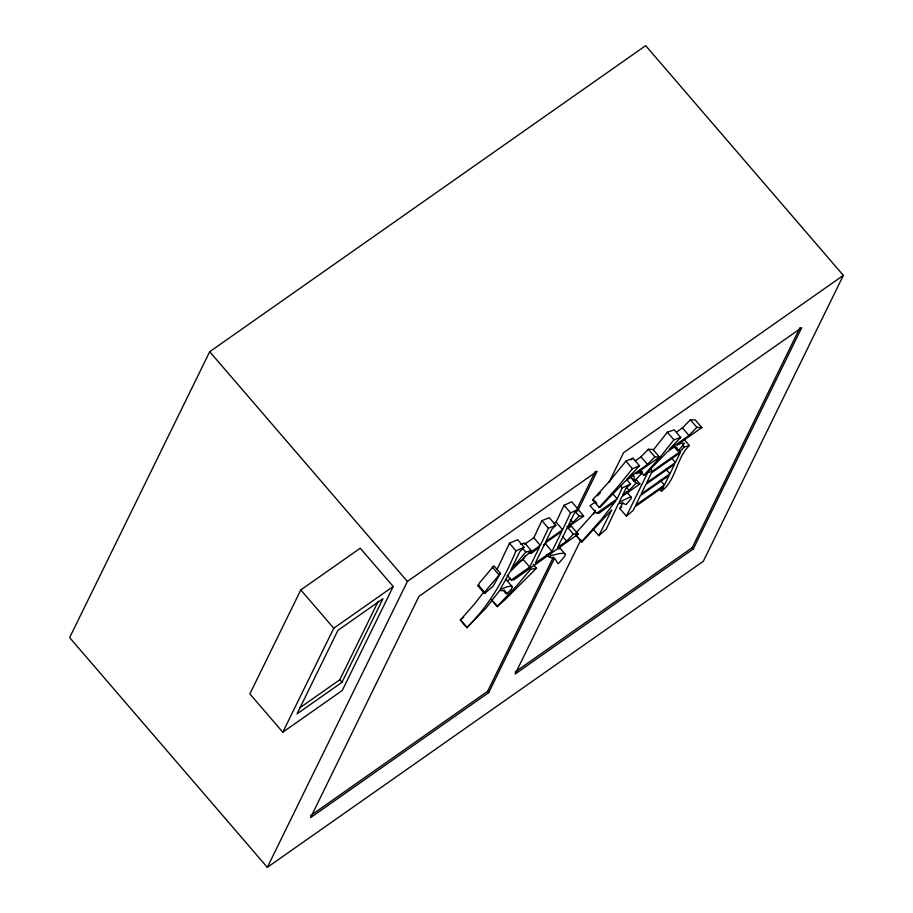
<?xml version="1.0" encoding="UTF-8"?>
<svg xmlns="http://www.w3.org/2000/svg" width="913" height="913" viewBox="0 0 913 913"><rect width="100%" height="100%" fill="white"/><g stroke="black" fill="none" stroke-linecap="round" stroke-linejoin="round"><path stroke-width="1.37" d="M676.613 431.997L682.422 427.923L690.342 419.775L695.307 419.98L701.846 427.569L676.978 445.03L681.406 443.17L684.465 443.227L678.313 450.919L676.978 447.61L674.833 446.537L667.118 451.958L644.886 474.943L643.87 475.285L639.785 470.537M478.013 585.895L479.496 582.871L493.91 565.786L500.45 573.387L492.952 586.397L484.552 593.496L478.013 585.895L478.846 585.701M484.552 593.496L486.024 590.471L500.45 573.387M559.498 547.652L565.215 554.294L564.976 555.937L558.904 563.15L557.866 563.424L554.99 558.79L549.409 557.272L546.955 554.431M626.409 491.571L631.305 497.265L630.917 498.863L626.192 504.478L621.867 503.177L618.443 503.645L606.198 529.22L598.802 535.703L593.085 529.061M595.744 501.682L590.026 505.699L596.554 513.289L617.142 498.84L622.221 487.896L630.563 484.073L626.478 479.325M497.083 569.381L509.454 543.258L517.66 539.709L524.199 547.298L519.805 551.68L510.983 569.678L525.785 552.091L531.286 550.619L524.758 543.03L520.627 544.125M524.199 547.298L515.982 550.847C504.261 579.104 488.786 605.992 466.863 627.585L460.323 619.984L474.646 603.892L483.776 592.035M524.53 544.296L533.785 537.791L541.9 520.661L549.249 517.717L555.789 525.306L551.954 529.106L545.894 541.477L562.625 529.734L570.591 512.889L578.226 509.374L571.686 501.785L564.063 505.288L556.085 522.145L553.86 523.708M507.194 575.236L511.28 579.983L529.723 567.041L539.492 547.081L531.366 553.335L528.753 553.518L540.325 545.392L548.439 528.262L555.789 525.306M209.705 351.71L69.639 637.616L267.326 867.35L703.295 561.29L843.361 275.384L645.674 45.65L209.705 351.71L407.392 581.433L267.326 867.35M300.799 589.946L249.865 693.914L282.813 732.203L342.261 690.468L393.195 586.5L360.247 548.211L300.799 589.946L333.747 628.235L282.813 732.203M299.418 708.111L339.784 679.774L378.244 601.268M341.987 682.319L382.924 598.757L337.936 630.335L296.999 713.898L341.987 682.319L339.784 679.774M515.115 565.113L523.183 559.441L525.021 555.697M505.87 579.276L512.41 586.876L511.189 589.364L507.149 593.587L505.916 593.667L503.599 590.631L499.628 590.563L485.921 608.206L466.863 627.585M543.246 545.358L545.483 543.794L546.704 541.295M552.011 551.384L561.792 531.423L545.072 543.167L535.292 563.127L552.011 551.384L545.483 543.794M310.625 815.56L487.622 691.312L553.426 556.976M595.413 471.268L577.244 508.37L583.658 516.073L567.372 527.509L557.592 547.48L566.596 541.158L573.387 534.173L578.203 534.116L571.664 526.516L566.859 526.573M577.712 510.926L597.136 471.268L418.987 596.326L310.557 817.649L488.717 692.59L554.522 558.254M558.904 549.306L560.787 545.46M569.564 527.554L571.447 523.72M580.942 539.709L515.137 674.045L693.287 548.975L801.717 327.653L623.556 452.722L609.142 482.144M593.473 514.122L595.356 510.287M659.757 489.311L661.389 491.217L663.591 486.709L634.866 506.875L633.074 510.538L626.375 516.153L619.847 508.564L622.951 502.367M664.413 485.031L669.103 475.468L640.367 495.633L635.688 505.197L664.413 485.031L660.327 480.284M669.925 473.779L674.604 464.215L645.879 484.381L641.2 493.944L669.925 473.779L665.839 469.031M675.437 462.526L680.253 452.688L651.528 472.854L646.712 482.703L675.437 462.526L671.352 457.79M515.194 671.945L692.191 547.697L799.982 327.653M627.288 493.682L628.532 491.205M626.375 516.153L647.591 472.854L652.361 471.165L680.231 451.604L684.179 446.982L689.383 445.544L684.488 439.849M598.802 535.703L611.767 509.808L581.923 542.014L575.761 535.132M635.368 460.768L640.96 456.842L648.333 449.276L653 449.493L659.54 457.093L635.95 473.642L640.732 472.5L641.211 473.836L634.341 481.471L630.255 476.723M701.846 427.569L696.881 427.364L688.95 435.512L669.229 449.367L680.699 437.441L674.159 429.84L667.38 432.214L653.377 449.881M680.699 437.441L673.908 439.804L659.905 457.47L643.87 475.285M659.54 457.093L654.861 456.865L647.5 464.432L627.345 478.583L639.522 465.79L632.983 458.2L625.919 461.122L610.01 480.695L592.628 499.81L599.156 507.411L600.035 507.343L625.234 481.174L633.805 475.148L634.341 481.471M639.522 465.79L632.458 468.723L616.549 488.284L599.156 507.411M533.192 564.417L536.456 568.217L530.51 569.427L516.769 585.724L497.163 606.494L491.445 599.852M594.717 512.033L575.898 533.135M581.478 541.774L601.256 519.634L615.887 500.838L599.179 513.117L596.554 513.289M507.514 581.079L510.23 578.134M630.563 484.073L625.747 488.74L622.712 494.937L629.148 490.418L636.076 483.148L639.887 483.981L621.89 496.615L619.128 502.241L629.559 497.323L631.305 497.265M578.226 509.374L574.254 513.448L568.194 525.82L572.908 522.51L579.139 516.107L583.658 516.073M549.409 557.272L551.11 555.526L559.84 553.506L564.017 553.289L565.215 554.294M689.383 445.544C676.168 458.041 676.35 480.261 661.389 491.217M597.444 495.759L600.4 492.769M460.323 619.984L463.678 617.314M497.163 606.494L504.775 599.944L536.456 568.217M631.168 459.844L632.983 458.2M531.286 550.619L509.888 571.926L500.176 589.433L507.172 586.785L511.154 585.975L512.41 586.876M619.847 508.564L621.753 506.955M333.747 628.235L393.195 586.5M407.392 581.433L843.361 275.384M578.203 534.116L513.893 579.801L511.28 579.983M592.628 499.81L593.496 499.753L596.76 503.554M690.342 419.775L696.881 427.364M682.422 427.923L688.95 435.512M682.547 445.088L684.179 446.982M667.38 432.214L673.908 439.804M678.587 449.71L680.231 451.604M674.502 447.222L677.766 451.022M648.333 449.276L654.861 456.865M640.96 456.842L647.5 464.432M650.718 469.271L652.361 471.165M640.8 470.195L642.432 472.089M639.568 471.93L641.211 473.836M625.919 461.122L632.458 468.723M635.813 479.234L639.887 483.981M692.191 547.697L693.287 548.975M631.99 478.401L636.076 483.148M625.873 486.618L629.148 490.418M620.589 486.001L622.221 487.896M612.235 493.146L617.142 498.84M575.053 511.36L579.139 516.107M564.063 505.288L570.591 512.889M570.465 519.668L572.908 522.51M576.206 535.372L581.923 542.014M567.669 527.52L573.387 534.173M556.085 522.145L562.625 529.734M562.511 536.41L566.596 541.158M541.9 520.661L548.439 528.262M549.478 553.632L551.11 555.526M533.785 537.791L540.325 545.392M522.521 548.291L525.785 552.091M509.454 543.258L515.982 550.847M523.183 559.441L529.723 567.041M528.878 567.532L530.51 569.427M492.198 566.996L498.738 574.585M503.885 589.787L507.149 593.587M491.89 600.092L497.608 606.734M478.127 584.799L484.666 592.4M460.768 620.235L467.308 627.824M487.622 691.312L488.717 692.59"/></g></svg>
